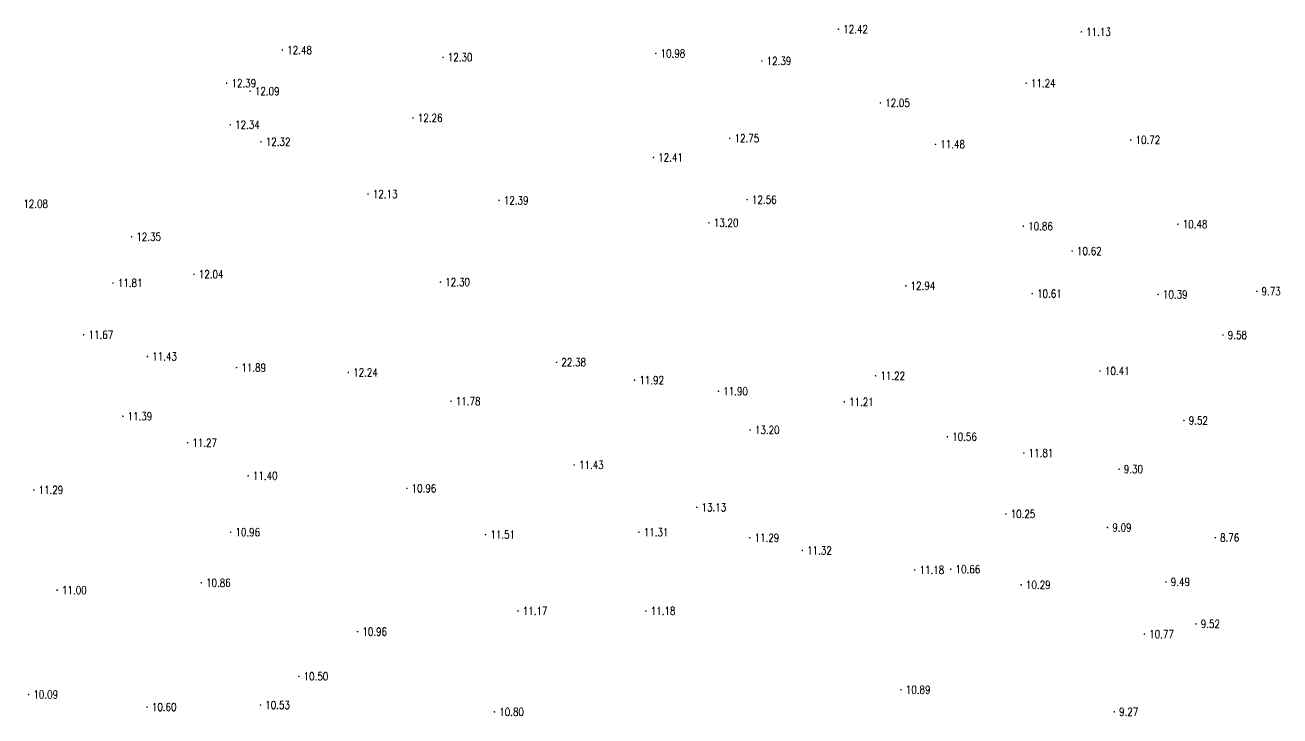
# Model space of a CAD drawing. Extents: x 476861 to 479475, y 2367369 to 2370541.
# Drawn here: x 477609.9 to 477766.7, y 2368491 to 2368577.2 of the extents above; entities that cross this region are included whole.
import ezdxf
from ezdxf.enums import TextEntityAlignment as Align

# ---------------------------------------------------------------- set-up
doc = ezdxf.new("R2010")
doc.units = 0
doc.header["$LTSCALE"] = 0.5
doc.layers.get('0').update_dxf_attribs({"linetype": 'CONTINUOUS'})
doc.layers.add('GCD', color=1, linetype='CONTINUOUS')
doc.styles.add('HZ', font='rs.shx', dxfattribs={"width": 0.8, "bigfont": 'hztxt.shx'})

# ---------------------------------------------------------------- blocks, each defined once
blk = doc.blocks.new('GC200')
at = {"linetype": 'Continuous', "const_width": 0.2, "flags": 128}
blk.add_lwpolyline([(-0.1, 0, 1), (0.1, 0, 1)], format="xyb", close=True, dxfattribs=at)

msp = doc.modelspace()

# ---------------------------------------------------------------- block references
at = {"layer": 'GCD', "linetype": 'Continuous'}
ref = msp.add_blockref('GC200', (477711.525, 2368576.742, 12.415), dxfattribs=dict(at, xscale=0.5, yscale=0.5, zscale=0.5))
ref.add_attrib('height', '12.42', dxfattribs={"linetype": 'Continuous', "height": 1, "style": 'HZ', "width": 0.8}).set_placement((477712.125, 2368576.742, 12.415), align=Align.MIDDLE_LEFT)
ref = msp.add_blockref('GC200', (477741.866, 2368576.397, 11.127), dxfattribs=dict(at, xscale=0.5, yscale=0.5, zscale=0.5))
ref.add_attrib('height', '11.13', dxfattribs={"linetype": 'Continuous', "height": 1, "style": 'HZ', "width": 0.8}).set_placement((477742.466, 2368576.397, 11.127), align=Align.MIDDLE_LEFT)
ref = msp.add_blockref('GC200', (477642.041, 2368574.128, 12.484), dxfattribs=dict(at, xscale=0.5, yscale=0.5, zscale=0.5))
ref.add_attrib('height', '12.48', dxfattribs={"linetype": 'Continuous', "height": 1, "style": 'HZ', "width": 0.8}).set_placement((477642.641, 2368574.128, 12.484), align=Align.MIDDLE_LEFT)
ref = msp.add_blockref('GC200', (477662.106, 2368573.221, 12.3), dxfattribs=dict(at, xscale=0.5, yscale=0.5, zscale=0.5))
ref.add_attrib('height', '12.30', dxfattribs={"linetype": 'Continuous', "height": 1, "style": 'HZ', "width": 0.8}).set_placement((477662.706, 2368573.221, 12.3), align=Align.MIDDLE_LEFT)
ref = msp.add_blockref('GC200', (477688.697, 2368573.709, 10.981), dxfattribs=dict(at, xscale=0.5, yscale=0.5, zscale=0.5))
ref.add_attrib('height', '10.98', dxfattribs={"linetype": 'Continuous', "height": 1, "style": 'HZ', "width": 0.8}).set_placement((477689.297, 2368573.709, 10.981), align=Align.MIDDLE_LEFT)
ref = msp.add_blockref('GC200', (477701.948, 2368572.763, 12.388), dxfattribs=dict(at, xscale=0.5, yscale=0.5, zscale=0.5))
ref.add_attrib('height', '12.39', dxfattribs={"linetype": 'Continuous', "height": 1, "style": 'HZ', "width": 0.8}).set_placement((477702.548, 2368572.763, 12.388), align=Align.MIDDLE_LEFT)
ref = msp.add_blockref('GC200', (477635.081, 2368569.979, 12.386), dxfattribs=dict(at, xscale=0.5, yscale=0.5, zscale=0.5))
ref.add_attrib('height', '12.39', dxfattribs={"linetype": 'Continuous', "height": 1, "style": 'HZ', "width": 0.8}).set_placement((477635.681, 2368569.979, 12.386), align=Align.MIDDLE_LEFT)
ref = msp.add_blockref('GC200', (477734.966, 2368569.979, 11.239), dxfattribs=dict(at, xscale=0.5, yscale=0.5, zscale=0.5))
ref.add_attrib('height', '11.24', dxfattribs={"linetype": 'Continuous', "height": 1, "style": 'HZ', "width": 0.8}).set_placement((477735.566, 2368569.979, 11.239), align=Align.MIDDLE_LEFT)
ref = msp.add_blockref('GC200', (477637.998, 2368568.986, 12.088), dxfattribs=dict(at, xscale=0.5, yscale=0.5, zscale=0.5))
ref.add_attrib('height', '12.09', dxfattribs={"linetype": 'Continuous', "height": 1, "style": 'HZ', "width": 0.8}).set_placement((477638.598, 2368568.986, 12.088), align=Align.MIDDLE_LEFT)
ref = msp.add_blockref('GC200', (477716.759, 2368567.53, 12.053), dxfattribs=dict(at, xscale=0.5, yscale=0.5, zscale=0.5))
ref.add_attrib('height', '12.05', dxfattribs={"linetype": 'Continuous', "height": 1, "style": 'HZ', "width": 0.8}).set_placement((477717.359, 2368567.53, 12.053), align=Align.MIDDLE_LEFT)
ref = msp.add_blockref('GC200', (477658.359, 2368565.647, 12.26), dxfattribs=dict(at, xscale=0.5, yscale=0.5, zscale=0.5))
ref.add_attrib('height', '12.26', dxfattribs={"linetype": 'Continuous', "height": 1, "style": 'HZ', "width": 0.8}).set_placement((477658.959, 2368565.647, 12.26), align=Align.MIDDLE_LEFT)
ref = msp.add_blockref('GC200', (477635.535, 2368564.793, 12.34), dxfattribs=dict(at, xscale=0.5, yscale=0.5, zscale=0.5))
ref.add_attrib('height', '12.34', dxfattribs={"linetype": 'Continuous', "height": 1, "style": 'HZ', "width": 0.8}).set_placement((477636.135, 2368564.793, 12.34), align=Align.MIDDLE_LEFT)
ref = msp.add_blockref('GC200', (477639.361, 2368562.668, 12.32), dxfattribs=dict(at, xscale=0.5, yscale=0.5, zscale=0.5))
ref.add_attrib('height', '12.32', dxfattribs={"linetype": 'Continuous', "height": 1, "style": 'HZ', "width": 0.8}).set_placement((477639.961, 2368562.668, 12.32), align=Align.MIDDLE_LEFT)
ref = msp.add_blockref('GC200', (477697.93, 2368563.104, 12.754), dxfattribs=dict(at, xscale=0.5, yscale=0.5, zscale=0.5))
ref.add_attrib('height', '12.75', dxfattribs={"linetype": 'Continuous', "height": 1, "style": 'HZ', "width": 0.8}).set_placement((477698.53, 2368563.104, 12.754), align=Align.MIDDLE_LEFT)
ref = msp.add_blockref('GC200', (477723.647, 2368562.355, 11.482), dxfattribs=dict(at, xscale=0.5, yscale=0.5, zscale=0.5))
ref.add_attrib('height', '11.48', dxfattribs={"linetype": 'Continuous', "height": 1, "style": 'HZ', "width": 0.8}).set_placement((477724.247, 2368562.355, 11.482), align=Align.MIDDLE_LEFT)
ref = msp.add_blockref('GC200', (477748.045, 2368562.907, 10.717), dxfattribs=dict(at, xscale=0.5, yscale=0.5, zscale=0.5))
ref.add_attrib('height', '10.72', dxfattribs={"linetype": 'Continuous', "height": 1, "style": 'HZ', "width": 0.8}).set_placement((477748.645, 2368562.907, 10.717), align=Align.MIDDLE_LEFT)
ref = msp.add_blockref('GC200', (477688.402, 2368560.718, 12.41), dxfattribs=dict(at, xscale=0.5, yscale=0.5, zscale=0.5))
ref.add_attrib('height', '12.41', dxfattribs={"linetype": 'Continuous', "height": 1, "style": 'HZ', "width": 0.8}).set_placement((477689.002, 2368560.718, 12.41), align=Align.MIDDLE_LEFT)
ref = msp.add_blockref('GC200', (477652.74, 2368556.142, 12.125), dxfattribs=dict(at, xscale=0.5, yscale=0.5, zscale=0.5))
ref.add_attrib('height', '12.13', dxfattribs={"linetype": 'Continuous', "height": 1, "style": 'HZ', "width": 0.8}).set_placement((477653.34, 2368556.142, 12.125), align=Align.MIDDLE_LEFT)
ref = msp.add_blockref('GC200', (477609.074, 2368554.92, 12.082), dxfattribs=dict(at, xscale=0.5, yscale=0.5, zscale=0.5))
ref.add_attrib('height', '12.08', dxfattribs={"linetype": 'Continuous', "height": 1, "style": 'HZ', "width": 0.8}).set_placement((477609.674, 2368554.92, 12.082), align=Align.MIDDLE_LEFT)
ref = msp.add_blockref('GC200', (477669.107, 2368555.344, 12.391), dxfattribs=dict(at, xscale=0.5, yscale=0.5, zscale=0.5))
ref.add_attrib('height', '12.39', dxfattribs={"linetype": 'Continuous', "height": 1, "style": 'HZ', "width": 0.8}).set_placement((477669.707, 2368555.344, 12.391), align=Align.MIDDLE_LEFT)
ref = msp.add_blockref('GC200', (477700.115, 2368555.438, 12.556), dxfattribs=dict(at, xscale=0.5, yscale=0.5, zscale=0.5))
ref.add_attrib('height', '12.56', dxfattribs={"linetype": 'Continuous', "height": 1, "style": 'HZ', "width": 0.8}).set_placement((477700.715, 2368555.438, 12.556), align=Align.MIDDLE_LEFT)
ref = msp.add_blockref('GC200', (477695.344, 2368552.552, 13.201), dxfattribs=dict(at, xscale=0.5, yscale=0.5, zscale=0.5))
ref.add_attrib('height', '13.20', dxfattribs={"linetype": 'Continuous', "height": 1, "style": 'HZ', "width": 0.8}).set_placement((477695.944, 2368552.552, 13.201), align=Align.MIDDLE_LEFT)
ref = msp.add_blockref('GC200', (477734.627, 2368552.119, 10.864), dxfattribs=dict(at, xscale=0.5, yscale=0.5, zscale=0.5))
ref.add_attrib('height', '10.86', dxfattribs={"linetype": 'Continuous', "height": 1, "style": 'HZ', "width": 0.8}).set_placement((477735.227, 2368552.119, 10.864), align=Align.MIDDLE_LEFT)
ref = msp.add_blockref('GC200', (477753.937, 2368552.378, 10.476), dxfattribs=dict(at, xscale=0.5, yscale=0.5, zscale=0.5))
ref.add_attrib('height', '10.48', dxfattribs={"linetype": 'Continuous', "height": 1, "style": 'HZ', "width": 0.8}).set_placement((477754.537, 2368552.378, 10.476), align=Align.MIDDLE_LEFT)
ref = msp.add_blockref('GC200', (477623.192, 2368550.811, 12.353), dxfattribs=dict(at, xscale=0.5, yscale=0.5, zscale=0.5))
ref.add_attrib('height', '12.35', dxfattribs={"linetype": 'Continuous', "height": 1, "style": 'HZ', "width": 0.8}).set_placement((477623.792, 2368550.811, 12.353), align=Align.MIDDLE_LEFT)
ref = msp.add_blockref('GC200', (477740.724, 2368549.027, 10.617), dxfattribs=dict(at, xscale=0.5, yscale=0.5, zscale=0.5))
ref.add_attrib('height', '10.62', dxfattribs={"linetype": 'Continuous', "height": 1, "style": 'HZ', "width": 0.8}).set_placement((477741.324, 2368549.027, 10.617), align=Align.MIDDLE_LEFT)
ref = msp.add_blockref('GC200', (477620.879, 2368545.039, 11.808), dxfattribs=dict(at, xscale=0.5, yscale=0.5, zscale=0.5))
ref.add_attrib('height', '11.81', dxfattribs={"linetype": 'Continuous', "height": 1, "style": 'HZ', "width": 0.8}).set_placement((477621.479, 2368545.039, 11.808), align=Align.MIDDLE_LEFT)
ref = msp.add_blockref('GC200', (477630.996, 2368546.12, 12.035), dxfattribs=dict(at, xscale=0.5, yscale=0.5, zscale=0.5))
ref.add_attrib('height', '12.04', dxfattribs={"linetype": 'Continuous', "height": 1, "style": 'HZ', "width": 0.8}).set_placement((477631.596, 2368546.12, 12.035), align=Align.MIDDLE_LEFT)
ref = msp.add_blockref('GC200', (477661.793, 2368545.144, 12.3), dxfattribs=dict(at, xscale=0.5, yscale=0.5, zscale=0.5))
ref.add_attrib('height', '12.30', dxfattribs={"linetype": 'Continuous', "height": 1, "style": 'HZ', "width": 0.8}).set_placement((477662.393, 2368545.144, 12.3), align=Align.MIDDLE_LEFT)
ref = msp.add_blockref('GC200', (477719.934, 2368544.681, 12.937), dxfattribs=dict(at, xscale=0.5, yscale=0.5, zscale=0.5))
ref.add_attrib('height', '12.94', dxfattribs={"linetype": 'Continuous', "height": 1, "style": 'HZ', "width": 0.8}).set_placement((477720.534, 2368544.681, 12.937), align=Align.MIDDLE_LEFT)
ref = msp.add_blockref('GC200', (477735.739, 2368543.701, 10.605), dxfattribs=dict(at, xscale=0.5, yscale=0.5, zscale=0.5))
ref.add_attrib('height', '10.61', dxfattribs={"linetype": 'Continuous', "height": 1, "style": 'HZ', "width": 0.8}).set_placement((477736.339, 2368543.701, 10.605), align=Align.MIDDLE_LEFT)
ref = msp.add_blockref('GC200', (477751.461, 2368543.603, 10.387), dxfattribs=dict(at, xscale=0.5, yscale=0.5, zscale=0.5))
ref.add_attrib('height', '10.39', dxfattribs={"linetype": 'Continuous', "height": 1, "style": 'HZ', "width": 0.8}).set_placement((477752.061, 2368543.603, 10.387), align=Align.MIDDLE_LEFT)
ref = msp.add_blockref('GC200', (477763.783, 2368543.997, 9.727), dxfattribs=dict(at, xscale=0.5, yscale=0.5, zscale=0.5))
ref.add_attrib('height', '9.73', dxfattribs={"linetype": 'Continuous', "height": 1, "style": 'HZ', "width": 0.8}).set_placement((477764.383, 2368543.997, 9.727), align=Align.MIDDLE_LEFT)
ref = msp.add_blockref('GC200', (477617.221, 2368538.564, 11.67), dxfattribs=dict(at, xscale=0.5, yscale=0.5, zscale=0.5))
ref.add_attrib('height', '11.67', dxfattribs={"linetype": 'Continuous', "height": 1, "style": 'HZ', "width": 0.8}).set_placement((477617.821, 2368538.564, 11.67), align=Align.MIDDLE_LEFT)
ref = msp.add_blockref('GC200', (477759.572, 2368538.538, 9.58), dxfattribs=dict(at, xscale=0.5, yscale=0.5, zscale=0.5))
ref.add_attrib('height', '9.58', dxfattribs={"linetype": 'Continuous', "height": 1, "style": 'HZ', "width": 0.8}).set_placement((477760.172, 2368538.538, 9.58), align=Align.MIDDLE_LEFT)
ref = msp.add_blockref('GC200', (477625.18, 2368535.858, 11.428), dxfattribs=dict(at, xscale=0.5, yscale=0.5, zscale=0.5))
ref.add_attrib('height', '11.43', dxfattribs={"linetype": 'Continuous', "height": 1, "style": 'HZ', "width": 0.8}).set_placement((477625.78, 2368535.858, 11.428), align=Align.MIDDLE_LEFT)
ref = msp.add_blockref('GC200', (477636.312, 2368534.46, 11.886), dxfattribs=dict(at, xscale=0.5, yscale=0.5, zscale=0.5))
ref.add_attrib('height', '11.89', dxfattribs={"linetype": 'Continuous', "height": 1, "style": 'HZ', "width": 0.8}).set_placement((477636.912, 2368534.46, 11.886), align=Align.MIDDLE_LEFT)
ref = msp.add_blockref('GC200', (477676.296, 2368535.126, 22.383), dxfattribs=dict(at, xscale=0.5, yscale=0.5, zscale=0.5))
ref.add_attrib('height', '22.38', dxfattribs={"linetype": 'Continuous', "height": 1, "style": 'HZ', "width": 0.8}).set_placement((477676.896, 2368535.126, 22.383), align=Align.MIDDLE_LEFT)
ref = msp.add_blockref('GC200', (477744.218, 2368534.046, 10.411), dxfattribs=dict(at, xscale=0.5, yscale=0.5, zscale=0.5))
ref.add_attrib('height', '10.41', dxfattribs={"linetype": 'Continuous', "height": 1, "style": 'HZ', "width": 0.8}).set_placement((477744.818, 2368534.046, 10.411), align=Align.MIDDLE_LEFT)
ref = msp.add_blockref('GC200', (477650.281, 2368533.862, 12.237), dxfattribs=dict(at, xscale=0.5, yscale=0.5, zscale=0.5))
ref.add_attrib('height', '12.24', dxfattribs={"linetype": 'Continuous', "height": 1, "style": 'HZ', "width": 0.8}).set_placement((477650.881, 2368533.862, 12.237), align=Align.MIDDLE_LEFT)
ref = msp.add_blockref('GC200', (477686.044, 2368532.895, 11.916), dxfattribs=dict(at, xscale=0.5, yscale=0.5, zscale=0.5))
ref.add_attrib('height', '11.92', dxfattribs={"linetype": 'Continuous', "height": 1, "style": 'HZ', "width": 0.8}).set_placement((477686.644, 2368532.895, 11.916), align=Align.MIDDLE_LEFT)
ref = msp.add_blockref('GC200', (477716.162, 2368533.446, 11.216), dxfattribs=dict(at, xscale=0.5, yscale=0.5, zscale=0.5))
ref.add_attrib('height', '11.22', dxfattribs={"linetype": 'Continuous', "height": 1, "style": 'HZ', "width": 0.8}).set_placement((477716.762, 2368533.446, 11.216), align=Align.MIDDLE_LEFT)
ref = msp.add_blockref('GC200', (477696.522, 2368531.513, 11.903), dxfattribs=dict(at, xscale=0.5, yscale=0.5, zscale=0.5))
ref.add_attrib('height', '11.90', dxfattribs={"linetype": 'Continuous', "height": 1, "style": 'HZ', "width": 0.8}).set_placement((477697.122, 2368531.513, 11.903), align=Align.MIDDLE_LEFT)
ref = msp.add_blockref('GC200', (477663.107, 2368530.269, 11.784), dxfattribs=dict(at, xscale=0.5, yscale=0.5, zscale=0.5))
ref.add_attrib('height', '11.78', dxfattribs={"linetype": 'Continuous', "height": 1, "style": 'HZ', "width": 0.8}).set_placement((477663.707, 2368530.269, 11.784), align=Align.MIDDLE_LEFT)
ref = msp.add_blockref('GC200', (477712.249, 2368530.181, 11.211), dxfattribs=dict(at, xscale=0.5, yscale=0.5, zscale=0.5))
ref.add_attrib('height', '11.21', dxfattribs={"linetype": 'Continuous', "height": 1, "style": 'HZ', "width": 0.8}).set_placement((477712.849, 2368530.181, 11.211), align=Align.MIDDLE_LEFT)
ref = msp.add_blockref('GC200', (477622.096, 2368528.396, 11.389), dxfattribs=dict(at, xscale=0.5, yscale=0.5, zscale=0.5))
ref.add_attrib('height', '11.39', dxfattribs={"linetype": 'Continuous', "height": 1, "style": 'HZ', "width": 0.8}).set_placement((477622.696, 2368528.396, 11.389), align=Align.MIDDLE_LEFT)
ref = msp.add_blockref('GC200', (477754.688, 2368527.867, 9.523), dxfattribs=dict(at, xscale=0.5, yscale=0.5, zscale=0.5))
ref.add_attrib('height', '9.52', dxfattribs={"linetype": 'Continuous', "height": 1, "style": 'HZ', "width": 0.8}).set_placement((477755.288, 2368527.867, 9.523), align=Align.MIDDLE_LEFT)
ref = msp.add_blockref('GC200', (477700.486, 2368526.684, 13.2), dxfattribs=dict(at, xscale=0.5, yscale=0.5, zscale=0.5))
ref.add_attrib('height', '13.20', dxfattribs={"linetype": 'Continuous', "height": 1, "style": 'HZ', "width": 0.8}).set_placement((477701.086, 2368526.684, 13.2), align=Align.MIDDLE_LEFT)
ref = msp.add_blockref('GC200', (477630.189, 2368525.085, 11.274), dxfattribs=dict(at, xscale=0.5, yscale=0.5, zscale=0.5))
ref.add_attrib('height', '11.27', dxfattribs={"linetype": 'Continuous', "height": 1, "style": 'HZ', "width": 0.8}).set_placement((477630.789, 2368525.085, 11.274), align=Align.MIDDLE_LEFT)
ref = msp.add_blockref('GC200', (477725.131, 2368525.832, 10.555), dxfattribs=dict(at, xscale=0.5, yscale=0.5, zscale=0.5))
ref.add_attrib('height', '10.56', dxfattribs={"linetype": 'Continuous', "height": 1, "style": 'HZ', "width": 0.8}).set_placement((477725.731, 2368525.832, 10.555), align=Align.MIDDLE_LEFT)
ref = msp.add_blockref('GC200', (477734.683, 2368523.798, 11.813), dxfattribs=dict(at, xscale=0.5, yscale=0.5, zscale=0.5))
ref.add_attrib('height', '11.81', dxfattribs={"linetype": 'Continuous', "height": 1, "style": 'HZ', "width": 0.8}).set_placement((477735.283, 2368523.798, 11.813), align=Align.MIDDLE_LEFT)
ref = msp.add_blockref('GC200', (477678.503, 2368522.304, 11.431), dxfattribs=dict(at, xscale=0.5, yscale=0.5, zscale=0.5))
ref.add_attrib('height', '11.43', dxfattribs={"linetype": 'Continuous', "height": 1, "style": 'HZ', "width": 0.8}).set_placement((477679.103, 2368522.304, 11.431), align=Align.MIDDLE_LEFT)
ref = msp.add_blockref('GC200', (477746.581, 2368521.787, 9.295), dxfattribs=dict(at, xscale=0.5, yscale=0.5, zscale=0.5))
ref.add_attrib('height', '9.30', dxfattribs={"linetype": 'Continuous', "height": 1, "style": 'HZ', "width": 0.8}).set_placement((477747.181, 2368521.787, 9.295), align=Align.MIDDLE_LEFT)
ref = msp.add_blockref('GC200', (477637.756, 2368520.953, 11.4), dxfattribs=dict(at, xscale=0.5, yscale=0.5, zscale=0.5))
ref.add_attrib('height', '11.40', dxfattribs={"linetype": 'Continuous', "height": 1, "style": 'HZ', "width": 0.8}).set_placement((477638.356, 2368520.953, 11.4), align=Align.MIDDLE_LEFT)
ref = msp.add_blockref('GC200', (477610.974, 2368519.182, 11.286), dxfattribs=dict(at, xscale=0.5, yscale=0.5, zscale=0.5))
ref.add_attrib('height', '11.29', dxfattribs={"linetype": 'Continuous', "height": 1, "style": 'HZ', "width": 0.8}).set_placement((477611.574, 2368519.182, 11.286), align=Align.MIDDLE_LEFT)
ref = msp.add_blockref('GC200', (477657.588, 2368519.386, 10.959), dxfattribs=dict(at, xscale=0.5, yscale=0.5, zscale=0.5))
ref.add_attrib('height', '10.96', dxfattribs={"linetype": 'Continuous', "height": 1, "style": 'HZ', "width": 0.8}).set_placement((477658.188, 2368519.386, 10.959), align=Align.MIDDLE_LEFT)
ref = msp.add_blockref('GC200', (477693.815, 2368517.012, 13.127), dxfattribs=dict(at, xscale=0.5, yscale=0.5, zscale=0.5))
ref.add_attrib('height', '13.13', dxfattribs={"linetype": 'Continuous', "height": 1, "style": 'HZ', "width": 0.8}).set_placement((477694.415, 2368517.012, 13.127), align=Align.MIDDLE_LEFT)
ref = msp.add_blockref('GC200', (477732.44, 2368516.186, 10.248), dxfattribs=dict(at, xscale=0.5, yscale=0.5, zscale=0.5))
ref.add_attrib('height', '10.25', dxfattribs={"linetype": 'Continuous', "height": 1, "style": 'HZ', "width": 0.8}).set_placement((477733.04, 2368516.186, 10.248), align=Align.MIDDLE_LEFT)
ref = msp.add_blockref('GC200', (477635.571, 2368513.915, 10.959), dxfattribs=dict(at, xscale=0.5, yscale=0.5, zscale=0.5))
ref.add_attrib('height', '10.96', dxfattribs={"linetype": 'Continuous', "height": 1, "style": 'HZ', "width": 0.8}).set_placement((477636.171, 2368513.915, 10.959), align=Align.MIDDLE_LEFT)
ref = msp.add_blockref('GC200', (477667.427, 2368513.61, 11.507), dxfattribs=dict(at, xscale=0.5, yscale=0.5, zscale=0.5))
ref.add_attrib('height', '11.51', dxfattribs={"linetype": 'Continuous', "height": 1, "style": 'HZ', "width": 0.8}).set_placement((477668.027, 2368513.61, 11.507), align=Align.MIDDLE_LEFT)
ref = msp.add_blockref('GC200', (477686.59, 2368513.904, 11.307), dxfattribs=dict(at, xscale=0.5, yscale=0.5, zscale=0.5))
ref.add_attrib('height', '11.31', dxfattribs={"linetype": 'Continuous', "height": 1, "style": 'HZ', "width": 0.8}).set_placement((477687.19, 2368513.904, 11.307), align=Align.MIDDLE_LEFT)
ref = msp.add_blockref('GC200', (477745.144, 2368514.499, 9.089), dxfattribs=dict(at, xscale=0.5, yscale=0.5, zscale=0.5))
ref.add_attrib('height', '9.09', dxfattribs={"linetype": 'Continuous', "height": 1, "style": 'HZ', "width": 0.8}).set_placement((477745.744, 2368514.499, 9.089), align=Align.MIDDLE_LEFT)
ref = msp.add_blockref('GC200', (477700.445, 2368513.221, 11.289), dxfattribs=dict(at, xscale=0.5, yscale=0.5, zscale=0.5))
ref.add_attrib('height', '11.29', dxfattribs={"linetype": 'Continuous', "height": 1, "style": 'HZ', "width": 0.8}).set_placement((477701.045, 2368513.221, 11.289), align=Align.MIDDLE_LEFT)
ref = msp.add_blockref('GC200', (477758.602, 2368513.23, 8.76), dxfattribs=dict(at, xscale=0.5, yscale=0.5, zscale=0.5))
ref.add_attrib('height', '8.76', dxfattribs={"linetype": 'Continuous', "height": 1, "style": 'HZ', "width": 0.8}).set_placement((477759.202, 2368513.23, 8.76), align=Align.MIDDLE_LEFT)
ref = msp.add_blockref('GC200', (477707.009, 2368511.632, 11.316), dxfattribs=dict(at, xscale=0.5, yscale=0.5, zscale=0.5))
ref.add_attrib('height', '11.32', dxfattribs={"linetype": 'Continuous', "height": 1, "style": 'HZ', "width": 0.8}).set_placement((477707.609, 2368511.632, 11.316), align=Align.MIDDLE_LEFT)
ref = msp.add_blockref('GC200', (477721.048, 2368509.197, 11.18), dxfattribs=dict(at, xscale=0.5, yscale=0.5, zscale=0.5))
ref.add_attrib('height', '11.18', dxfattribs={"linetype": 'Continuous', "height": 1, "style": 'HZ', "width": 0.8}).set_placement((477721.648, 2368509.197, 11.18), align=Align.MIDDLE_LEFT)
ref = msp.add_blockref('GC200', (477725.553, 2368509.294, 10.659), dxfattribs=dict(at, xscale=0.5, yscale=0.5, zscale=0.5))
ref.add_attrib('height', '10.66', dxfattribs={"linetype": 'Continuous', "height": 1, "style": 'HZ', "width": 0.8}).set_placement((477726.153, 2368509.294, 10.659), align=Align.MIDDLE_LEFT)
ref = msp.add_blockref('GC200', (477631.904, 2368507.593, 10.859), dxfattribs=dict(at, xscale=0.5, yscale=0.5, zscale=0.5))
ref.add_attrib('height', '10.86', dxfattribs={"linetype": 'Continuous', "height": 1, "style": 'HZ', "width": 0.8}).set_placement((477632.504, 2368507.593, 10.859), align=Align.MIDDLE_LEFT)
ref = msp.add_blockref('GC200', (477734.351, 2368507.338, 10.291), dxfattribs=dict(at, xscale=0.5, yscale=0.5, zscale=0.5))
ref.add_attrib('height', '10.29', dxfattribs={"linetype": 'Continuous', "height": 1, "style": 'HZ', "width": 0.8}).set_placement((477734.951, 2368507.338, 10.291), align=Align.MIDDLE_LEFT)
ref = msp.add_blockref('GC200', (477752.452, 2368507.701, 9.49), dxfattribs=dict(at, xscale=0.5, yscale=0.5, zscale=0.5))
ref.add_attrib('height', '9.49', dxfattribs={"linetype": 'Continuous', "height": 1, "style": 'HZ', "width": 0.8}).set_placement((477753.052, 2368507.701, 9.49), align=Align.MIDDLE_LEFT)
ref = msp.add_blockref('GC200', (477613.902, 2368506.671, 10.996), dxfattribs=dict(at, xscale=0.5, yscale=0.5, zscale=0.5))
ref.add_attrib('height', '11.00', dxfattribs={"linetype": 'Continuous', "height": 1, "style": 'HZ', "width": 0.8}).set_placement((477614.502, 2368506.671, 10.996), align=Align.MIDDLE_LEFT)
ref = msp.add_blockref('GC200', (477671.474, 2368504.079, 11.167), dxfattribs=dict(at, xscale=0.5, yscale=0.5, zscale=0.5))
ref.add_attrib('height', '11.17', dxfattribs={"linetype": 'Continuous', "height": 1, "style": 'HZ', "width": 0.8}).set_placement((477672.074, 2368504.079, 11.167), align=Align.MIDDLE_LEFT)
ref = msp.add_blockref('GC200', (477687.463, 2368504.073, 11.178), dxfattribs=dict(at, xscale=0.5, yscale=0.5, zscale=0.5))
ref.add_attrib('height', '11.18', dxfattribs={"linetype": 'Continuous', "height": 1, "style": 'HZ', "width": 0.8}).set_placement((477688.063, 2368504.073, 11.178), align=Align.MIDDLE_LEFT)
ref = msp.add_blockref('GC200', (477651.433, 2368501.488, 10.957), dxfattribs=dict(at, xscale=0.5, yscale=0.5, zscale=0.5))
ref.add_attrib('height', '10.96', dxfattribs={"linetype": 'Continuous', "height": 1, "style": 'HZ', "width": 0.8}).set_placement((477652.033, 2368501.488, 10.957), align=Align.MIDDLE_LEFT)
ref = msp.add_blockref('GC200', (477749.746, 2368501.185, 10.765), dxfattribs=dict(at, xscale=0.5, yscale=0.5, zscale=0.5))
ref.add_attrib('height', '10.77', dxfattribs={"linetype": 'Continuous', "height": 1, "style": 'HZ', "width": 0.8}).set_placement((477750.346, 2368501.185, 10.765), align=Align.MIDDLE_LEFT)
ref = msp.add_blockref('GC200', (477756.192, 2368502.453, 9.52), dxfattribs=dict(at, xscale=0.5, yscale=0.5, zscale=0.5))
ref.add_attrib('height', '9.52', dxfattribs={"linetype": 'Continuous', "height": 1, "style": 'HZ', "width": 0.8}).set_placement((477756.792, 2368502.453, 9.52), align=Align.MIDDLE_LEFT)
ref = msp.add_blockref('GC200', (477644.093, 2368495.91, 10.501), dxfattribs=dict(at, xscale=0.5, yscale=0.5, zscale=0.5))
ref.add_attrib('height', '10.50', dxfattribs={"linetype": 'Continuous', "height": 1, "style": 'HZ', "width": 0.8}).set_placement((477644.693, 2368495.91, 10.501), align=Align.MIDDLE_LEFT)
ref = msp.add_blockref('GC200', (477610.329, 2368493.638, 10.09), dxfattribs=dict(at, xscale=0.5, yscale=0.5, zscale=0.5))
ref.add_attrib('height', '10.09', dxfattribs={"linetype": 'Continuous', "height": 1, "style": 'HZ', "width": 0.8}).set_placement((477610.929, 2368493.638, 10.09), align=Align.MIDDLE_LEFT)
ref = msp.add_blockref('GC200', (477719.336, 2368494.234, 10.89), dxfattribs=dict(at, xscale=0.5, yscale=0.5, zscale=0.5))
ref.add_attrib('height', '10.89', dxfattribs={"linetype": 'Continuous', "height": 1, "style": 'HZ', "width": 0.8}).set_placement((477719.936, 2368494.234, 10.89), align=Align.MIDDLE_LEFT)
ref = msp.add_blockref('GC200', (477625.133, 2368492.079, 10.602), dxfattribs=dict(at, xscale=0.5, yscale=0.5, zscale=0.5))
ref.add_attrib('height', '10.60', dxfattribs={"linetype": 'Continuous', "height": 1, "style": 'HZ', "width": 0.8}).set_placement((477625.733, 2368492.079, 10.602), align=Align.MIDDLE_LEFT)
ref = msp.add_blockref('GC200', (477639.3, 2368492.327, 10.531), dxfattribs=dict(at, xscale=0.5, yscale=0.5, zscale=0.5))
ref.add_attrib('height', '10.53', dxfattribs={"linetype": 'Continuous', "height": 1, "style": 'HZ', "width": 0.8}).set_placement((477639.9, 2368492.327, 10.531), align=Align.MIDDLE_LEFT)
ref = msp.add_blockref('GC200', (477668.535, 2368491.469, 10.802), dxfattribs=dict(at, xscale=0.5, yscale=0.5, zscale=0.5))
ref.add_attrib('height', '10.80', dxfattribs={"linetype": 'Continuous', "height": 1, "style": 'HZ', "width": 0.8}).set_placement((477669.135, 2368491.469, 10.802), align=Align.MIDDLE_LEFT)
ref = msp.add_blockref('GC200', (477745.988, 2368491.487, 9.272), dxfattribs=dict(at, xscale=0.5, yscale=0.5, zscale=0.5))
ref.add_attrib('height', '9.27', dxfattribs={"linetype": 'Continuous', "height": 1, "style": 'HZ', "width": 0.8}).set_placement((477746.588, 2368491.487, 9.272), align=Align.MIDDLE_LEFT)

doc.saveas('drawing.dxf')
